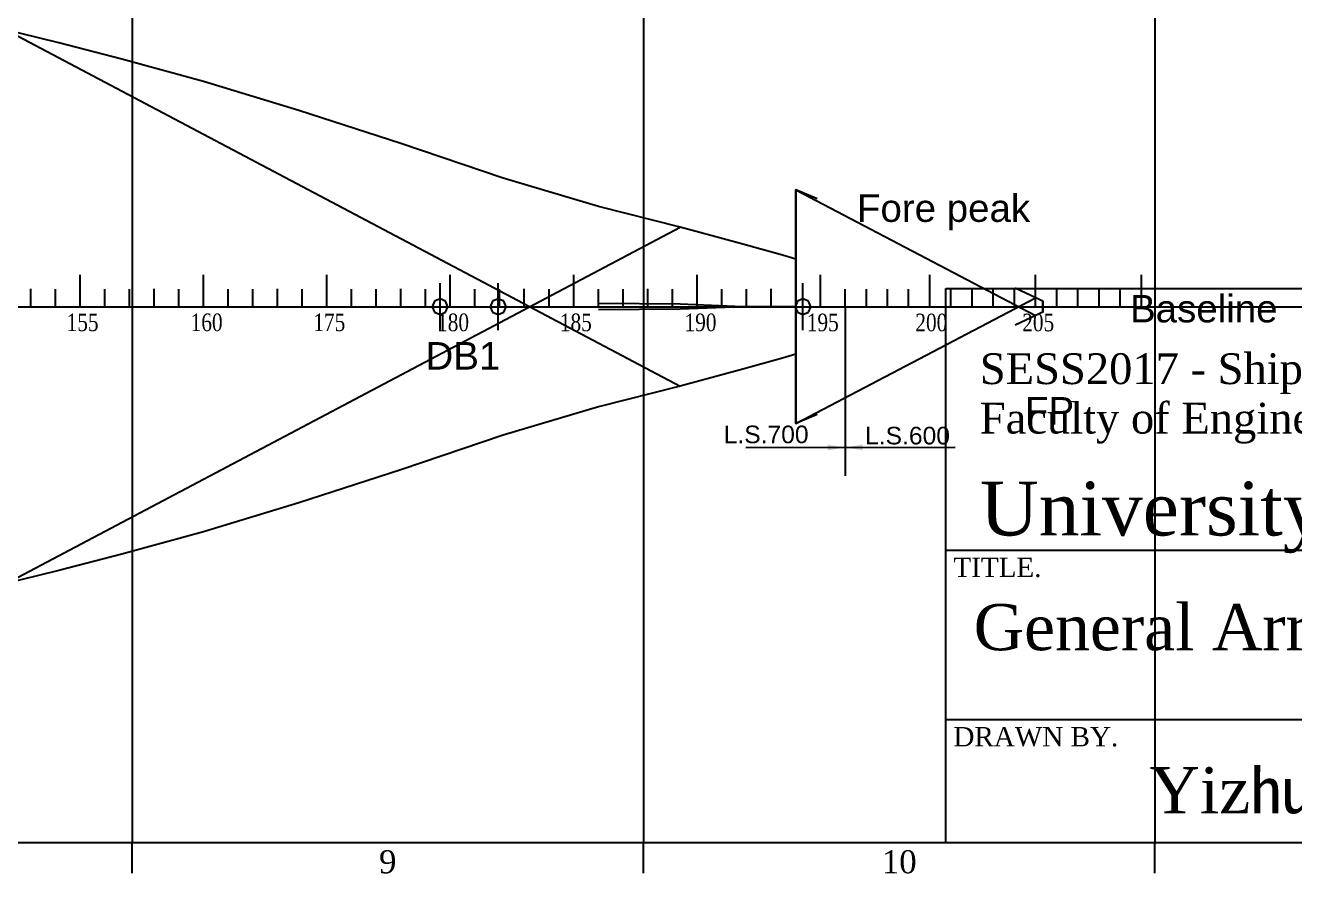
# Model space of a CAD drawing. Header units: millimetres. Extents: x -4 to 3776, y -4 to 4079.
# Drawn here: x 565.1 to 745.1, y -4.4 to 116 of the extents above; entities that cross this region are included whole.
import ezdxf
from ezdxf import colors
from ezdxf.entities.mleader import LeaderData, LeaderLine
from ezdxf.math import Vec2, Vec3

# ---------------------------------------------------------------- set-up
doc = ezdxf.new("R2010")
doc.units = ezdxf.units.MM
doc.linetypes.add('ACAD_ISO04W100', pattern=[30, 24, -3, 0, -3])
for name, color, linetype in [('BK_kedu', 255, 'Continuous'), ('DB1', 7, 'Continuous'), ('FOREPEAK', 7, 'Continuous'), ('ROTATEDREFERENCEFRAME', 7, 'Continuous')]:
    doc.layers.add(name, color=color, linetype=linetype)
for name, color, linetype, true_color in [('Sheet$BORDER', 7, 'Continuous', 0x000000), ('Sheet$GRID', 254, 'Continuous', 0xbebebe), ('Sheet$TITLE_BLOCK', 7, 'Continuous', 0x000000)]:
    doc.layers.add(name, color=color, linetype=linetype, true_color=true_color)
doc.layers.add('刻度', color=3, linetype='ACAD_ISO04W100', lineweight=13)
doc.styles.add('ROMANC', font='ROMANC.shx', dxfattribs={"width": 0.8, "bigfont": 'HZDX.shx'})
doc.styles.get("Standard").update_dxf_attribs({"font": 'arial.ttf'})
doc.dimstyles.new('ISO-25', dxfattribs={"dimtxt": 2.5, "dimasz": 2.5, "dimexe": 1.25, "dimexo": 0.625, "dimtad": 1, "dimtxsty": 'Standard', "dimcen": 2.5, "dimadec": 0, "dimazin": 0, "dimtfac": 1, "dimtmove": 0, "dimatfit": 3, "dimfxl": 1, "dimarcsym": 0})

# ---------------------------------------------------------------- blocks, each defined once
blk = doc.blocks.new('BK_0.7')
at = {"color": 4, "lineweight": 25}
for p, q in [((0, 0), (0, 4.41)), ((17.5, 0), (17.5, 4.5)), ((3.5, 0), (3.5, 2.5)), ((7, 0), (7, 2.5)), ((10.5, 0), (10.5, 2.51)), ((14, 0), (14, 2.5)), ((0, 0), (3.5, 0)), ((3.5, 0), (7, 0)), ((7, 0), (10.5, 0)), ((10.5, 0), (14, 0)), ((14, 0), (17.5, 0))]:
    blk.add_line(p, q, dxfattribs=at)
blk = doc.blocks.new('*U491')
at = {"layer": '刻度', "color": 4, "lineweight": 25}
blk.add_blockref('BK_0.7', (-8.75, -2.25), dxfattribs=at)
blk = doc.blocks.new('*U492')
at = {"layer": '刻度', "color": 0, "linetype": 'ByBlock', "lineweight": -2, "transparency": 16777216}
for p in [(455, 0), (472.5, 0), (490, 0), (507.5, 0), (525, 0), (542.5, 0), (560, 0)]:
    blk.add_blockref('*U491', p, dxfattribs=at)
blk = doc.blocks.new('BK_0.6')
at = {"color": 4, "lineweight": 25}
for p, q in [((0, 0), (0, 4.5)), ((15, 0), (15, 4.5)), ((3, 0), (3, 2.5)), ((6, 0), (6, 2.5)), ((9, 0), (9, 2.5)), ((12, 0), (12, 2.5)), ((0, 0), (3, 0)), ((3, 0), (6, 0)), ((6, 0), (9, 0)), ((9, 0), (12, 0)), ((12, 0), (15, 0))]:
    blk.add_line(p, q, dxfattribs=at)

msp = doc.modelspace()

# ---------------------------------------------------------------- linework, layer by layer
at = {"layer": 'DB1', "color": 4}
for p, q in [((562.372, 115.339), (657.97, 64.759)), ((562.372, 36.754), (657.97, 87.333)), ((623.919, 72.699), (623.919, 79.394)), ((632.163, 72.699), (632.163, 79.394)), ((620.572, 76.046), (627.266, 76.046)), ((623.13, 76.835), (622.803, 76.046)), ((622.803, 76.046), (623.13, 75.257)), ((623.919, 77.162), (623.13, 76.835)), ((624.708, 76.835), (623.919, 77.162)), ((625.035, 76.046), (624.708, 76.835)), ((624.708, 75.257), (625.035, 76.046)), ((628.816, 76.046), (635.511, 76.046)), ((631.374, 76.835), (631.048, 76.046)), ((631.048, 76.046), (631.374, 75.257)), ((632.163, 77.162), (631.374, 76.835)), ((632.952, 76.835), (632.163, 77.162)), ((633.279, 76.046), (632.952, 76.835)), ((632.952, 75.257), (633.279, 76.046)), ((623.13, 75.257), (623.919, 74.931)), ((623.919, 74.931), (624.708, 75.257)), ((631.374, 75.257), (632.163, 74.931)), ((632.163, 74.931), (632.952, 75.257))]:
    msp.add_line(p, q, dxfattribs=at)
for points in [[(674.372, 82.775), (672.464, 83.347), (666.87, 84.929), (657.97, 87.333), (646.372, 90.243), (632.866, 94.272), (618.372, 99.186), (603.878, 103.886), (590.372, 107.976), (578.774, 111.166), (569.875, 113.472), (564.28, 114.861), (562.372, 115.339)], [(674.372, 69.616), (674.372, 69.318), (674.372, 76.046), (674.372, 82.775), (674.372, 82.476), (674.372, 81.631), (674.372, 80.686), (674.372, 79.648), (674.372, 78.573), (674.372, 77.554), (674.372, 77.334), (674.372, 76.665), (674.372, 76.046), (674.372, 76.046), (674.372, 75.427), (674.372, 74.759), (674.372, 74.539), (674.372, 73.519), (674.372, 72.445), (674.372, 71.407), (674.372, 70.462), (674.372, 69.616)], [(674.372, 69.939), (674.372, 69.48), (674.372, 76.046), (674.372, 82.612), (674.372, 82.153), (674.372, 81.316), (674.372, 80.401), (674.372, 79.415), (674.372, 78.409), (674.372, 78.234), (674.372, 77.444), (674.372, 76.626), (674.372, 76.216), (674.372, 76.046), (674.372, 76.046), (674.372, 75.877), (674.372, 75.466), (674.372, 74.649), (674.372, 73.859), (674.372, 73.683), (674.372, 72.678), (674.372, 71.692), (674.372, 70.776), (674.372, 69.939)], [(632.496, 76.046), (646.122, 76.046), (657.824, 76.046), (666.803, 76.046), (672.447, 76.046), (674.372, 76.046)], [(674.372, 76.046), (672.464, 76.046), (666.87, 76.046), (657.97, 76.386), (646.372, 76.475)], [(666.87, 76.046), (657.97, 75.706), (646.372, 75.618)], [(674.372, 69.318), (672.464, 68.745), (666.87, 67.164), (657.97, 64.759), (646.372, 61.849), (632.866, 57.821), (618.372, 52.906), (603.878, 48.207), (590.372, 44.117), (578.774, 40.926), (569.875, 38.621), (564.28, 37.232), (562.372, 36.754)]]:
    msp.add_lwpolyline(points, dxfattribs=at)
at = {"layer": 'FOREPEAK', "color": 4}
for p, q in [((674.372, 92.622), (708.372, 74.791)), ((675.377, 72.699), (675.377, 79.394)), ((672.03, 76.046), (678.724, 76.046)), ((672.03, 76.046), (678.724, 76.046)), ((674.588, 76.835), (674.261, 76.046)), ((674.261, 76.046), (674.588, 75.257)), ((674.372, 59.471), (708.372, 77.301)), ((675.377, 77.162), (674.588, 76.835)), ((676.166, 76.835), (675.377, 77.162)), ((676.493, 76.046), (676.166, 76.835)), ((676.166, 75.257), (676.493, 76.046)), ((674.588, 75.257), (675.377, 74.931)), ((675.377, 74.931), (676.166, 75.257))]:
    msp.add_line(p, q, dxfattribs=at)
for points in [[(677.386, 91.361), (674.372, 92.622)], [(674.372, 59.749), (674.372, 59.471), (674.372, 76.046), (674.372, 92.622), (674.372, 92.343), (674.372, 91.726), (674.372, 91.156), (674.372, 90.612), (674.372, 90.097), (674.372, 89.616), (674.372, 89.174), (674.372, 88.774), (674.372, 88.41), (674.372, 88.072), (674.372, 87.753), (674.372, 87.441), (674.372, 87.129), (674.372, 86.807), (674.372, 86.466), (674.372, 86.096), (674.372, 85.691), (674.372, 85.242), (674.372, 84.744), (674.372, 84.193), (674.372, 83.584), (674.372, 82.996), (674.372, 82.911), (674.372, 82.153), (674.372, 81.316), (674.372, 80.401), (674.372, 79.415), (674.372, 78.409), (674.372, 78.234), (674.372, 77.444), (674.372, 76.626), (674.372, 76.216), (674.372, 76.046), (674.372, 76.046), (674.372, 75.877), (674.372, 75.466), (674.372, 74.649), (674.372, 73.859), (674.372, 73.683), (674.372, 72.678), (674.372, 71.692), (674.372, 70.776), (674.372, 69.939), (674.372, 69.181), (674.372, 69.097), (674.372, 68.509), (674.372, 67.9), (674.372, 67.348), (674.372, 66.851), (674.372, 66.402), (674.372, 65.996), (674.372, 65.627), (674.372, 65.286), (674.372, 64.964), (674.372, 64.651), (674.372, 64.34), (674.372, 64.02), (674.372, 63.683), (674.372, 63.319), (674.372, 62.919), (674.372, 62.477), (674.372, 61.996), (674.372, 61.481), (674.372, 60.936), (674.372, 60.366), (674.372, 59.749)], [(709.399, 76.81), (709.07, 76.968), (709.053, 76.976), (708.702, 77.144), (708.372, 77.301), (708.005, 77.477), (707.675, 77.635), (705.485, 78.683)], [(674.372, 76.046), (677.386, 76.046)], [(674.372, 76.046), (677.386, 76.046)], [(707.675, 76.046), (708.005, 76.046), (708.372, 76.046), (708.702, 76.046), (709.053, 76.046), (709.07, 76.046), (709.399, 76.046)], [(709.399, 75.342), (709.399, 75.283), (709.399, 76.046), (709.399, 76.81), (709.399, 76.751), (709.399, 76.569), (709.399, 76.399), (709.399, 76.239), (709.399, 76.088), (709.399, 76.046), (709.399, 76.005), (709.399, 75.854), (709.399, 75.693), (709.399, 75.524), (709.399, 75.342)], [(709.399, 75.283), (709.07, 75.125), (709.053, 75.117), (708.702, 74.949), (708.372, 74.791), (708.005, 74.615), (707.675, 74.457), (705.485, 73.409)], [(677.386, 60.732), (674.372, 59.471)]]:
    msp.add_lwpolyline(points, dxfattribs=at)
at = {"layer": 'ROTATEDREFERENCEFRAME', "color": 255}
msp.add_line((39.495, 76.046), (709.495, 76.046), dxfattribs=at)
at = {"layer": 'Sheet$BORDER', "color": 6, "true_color": 0xff00ff}
for p, q in [((-4.361, 0.013), (874.726, 0.013)), ((580.241, -4.355), (580.241, 0.013)), ((652.77, -4.355), (652.77, 0.013)), ((725.3, -4.355), (725.3, 0.013))]:
    msp.add_line(p, q, dxfattribs=at)
at = {"layer": 'Sheet$GRID'}
for points in [[(580.241, 608.276), (580.241, 0.013)], [(652.77, 608.276), (652.77, 0.013)], [(725.3, 608.276), (725.3, 0.013)], [(0.007, 76.046), (870.358, 76.046)]]:
    msp.add_lwpolyline(points, dxfattribs=at)
at = {"layer": 'Sheet$TITLE_BLOCK', "color": 6, "true_color": 0xff00ff}
for p, q in [((695.633, 78.639), (870.358, 78.639)), ((695.633, 0.013), (695.633, 78.639)), ((695.633, 41.51), (870.358, 41.51)), ((695.633, 17.485), (870.358, 17.485))]:
    msp.add_line(p, q, dxfattribs=at)
at = {"layer": '刻度', "color": 4, "lineweight": 25}
for p, q in [((693.372, 76.047), (693.372, 80.547)), ((681.372, 76.047), (681.372, 78.547)), ((684.372, 76.047), (684.372, 78.547)), ((687.372, 76.047), (687.372, 78.547)), ((690.372, 76.047), (690.372, 78.547)), ((677.872, 76.047), (681.372, 76.047)), ((681.372, 76.047), (681.372, 51.028)), ((681.372, 76.047), (684.372, 76.047)), ((684.372, 76.047), (687.372, 76.047)), ((687.372, 76.047), (690.372, 76.047)), ((690.372, 76.047), (693.372, 76.047))]:
    msp.add_line(p, q, dxfattribs=at)

# ---------------------------------------------------------------- block references
for name, p in [('*U492', (109.122, 78.297)), ('BK_0.6', (693.372, 76.047)), ('BK_0.6', (708.372, 76.047))]:
    msp.add_blockref(name, p, dxfattribs=at)

# ---------------------------------------------------------------- texts
at = {"layer": 'DB1', "color": 4}
msp.add_text('DB1', height=3.9042, dxfattribs=at).set_placement((621.863, 67.12))
at = {"layer": 'FOREPEAK', "color": 4}
msp.add_text('Fore peak', height=3.9042, dxfattribs=at).set_placement((683.043, 88.075))
at = {"layer": 'ROTATEDREFERENCEFRAME', "color": 255}
for s, p in [('Baseline', (721.765, 73.815)), ('FP', (706.866, 59.314))]:
    msp.add_text(s, height=3.9042, dxfattribs=at).set_placement(p)
at = {"layer": 'Sheet$BORDER', "char_height": 3.2761, "attachment_point": 2, "line_spacing_factor": 0.963855}
for s, insert, width in [('\\fTimes New Roman;9', (616.506, -1.079), 5.3317), ('\\fTimes New Roman;10', (689.035, -1.079), 7.43012)]:
    msp.add_mtext(s, dxfattribs=dict(at, insert=insert, width=width))
at = {"layer": 'Sheet$TITLE_BLOCK', "line_spacing_factor": 0.963855}
for s, insert, char_height, width, attachment_point in [('\\fTimes New Roman;SESS2017 - Ship Design and Economics\\PFaculty of Engineering and the Environment', (700.459, 56.605), 4.36814, 120.395, 7), ('\\fTimes New Roman;University of Southampton', (700.48, 51.225), 7.64424, 131.35103, 1), ('\\fTimes New Roman;General Arrangement', (742.59, 29.498), 6.55221, 90.96004, 5), ('{\\fTimes New Roman|b0|i0|c0|p18;Yiz\\fSimSun|b0|i0|c134|p2;hu Wang}', (747.268, 6.356), 6.55221, 90.96004, 5)]:
    msp.add_mtext(s, dxfattribs=dict(at, insert=insert, char_height=char_height, width=width, attachment_point=attachment_point))
at = {"layer": 'Sheet$TITLE_BLOCK', "color": 7, "true_color": 0xffffff, "char_height": 2.73009, "attachment_point": 1, "line_spacing_factor": 0.963855}
for s, insert, width in [('\\fTimes New Roman;TITLE.', (696.725, 40.418), 14.64968), ('\\fTimes New Roman;DRAWN BY.', (696.725, 16.393), 25.4808)]:
    msp.add_mtext(s, dxfattribs=dict(at, insert=insert, width=width))
at = {"layer": '刻度', "color": 4, "lineweight": 25, "char_height": 2.5, "attachment_point": 1, "style": 'ROMANC'}
for s, width, insert in [('{\\fTimes New Roman|b0|i0|c0|p18;155}', 3.91495, (570.966, 75.076)), ('{\\fTimes New Roman|b0|i0|c0|p18;160}', 3.75319, (588.553, 75.076)), ('{\\fTimes New Roman|b0|i0|c0|p18;175}', 3.91495, (605.949, 75.076)), ('{\\fTimes New Roman|b0|i0|c0|p18;180}', 3.91495, (623.502, 75.069)), ('{\\fTimes New Roman|b0|i0|c0|p18;185}', 3.91495, (640.912, 75.069)), ('{\\fTimes New Roman|b0|i0|c0|p18;190}', 3.91495, (658.588, 75.069)), ('{\\fTimes New Roman|b0|i0|c0|p18;195}', 3.91495, (675.927, 75.062)), ('{\\fTimes New Roman|b0|i0|c0|p18;200}', 2.5, (691.321, 75.054)), ('{\\fTimes New Roman|b0|i0|c0|p18;205}', 3.91495, (706.48, 75.054))]:
    msp.add_mtext_dynamic_manual_height_columns(s, width=width, gutter_width=15, heights=[2.449], dxfattribs=dict(at, insert=insert))
at = {"layer": '刻度', "color": 4, "lineweight": 25, "char_height": 2.5}
for s, insert, width, attachment_point in [('L.S.700', (676.182, 56.636, -10.409), 5.45865, 9), ('L.S.600', (684.194, 59.001), 3.47266, 1)]:
    msp.add_mtext(s, dxfattribs=dict(at, insert=insert, width=width, attachment_point=attachment_point))

# ---------------------------------------------------------------- leaders
at = {"layer": 'BK_kedu'}
ml = msp.add_multileader_mtext('Standard', dxfattribs=at)
ml.set_content('', color=256)
ml.set_leader_properties()
ml.build(insert=Vec2(0, 0))
ml.multileader.update_dxf_attribs({"text_right_attachment_type": 6, "dogleg_length": 0.36, "arrow_head_size": 0.18})
ctx = ml.context
ctx.base_point, ctx.char_height, ctx.arrow_head_size, ctx.landing_gap_size, ctx.plane_origin = Vec3(3775.999, 4079.328), 0.18, 0.18, 0.09, Vec3(3774.639, 4079.328)
ctx.right_attachment = 6
notes = []
notes.append((ctx, [(0, (0, 0, 0), (0, 0), (1, 0), 1, [])]))
ctx.mtext.insert, ctx.mtext.flow_direction = Vec3(3776.089, 4079.418), 5
at = {"layer": '刻度', "color": 4, "lineweight": 25, "annotation_type": 0, "has_hookline": 1, "text_width": 11.617}
for points, hookline_direction in [([(681.372, 56.07), (667.271, 56.027)], 1), ([(681.372, 56.07), (696.983, 56.119)], 0)]:
    msp.add_leader(points, dimstyle='ISO-25', override={"dimgap": 0.625, "dimtad": 0}, dxfattribs=dict(at, hookline_direction=hookline_direction))
for ctx, leaders in notes:
    for number, flags, end, landing, length, lines in leaders:
        leader = LeaderData()
        leader.index, (leader.has_last_leader_line, leader.has_dogleg_vector, leader.attachment_direction) = number, flags
        leader.last_leader_point, leader.dogleg_vector, leader.dogleg_length = Vec3(end), Vec3(landing), length
        for number, points, colour, breaks in lines:
            line = LeaderLine()
            line.index, line.vertices, line.color, line.breaks = number, Vec3.list(points), colors.encode_raw_color(colour), breaks
            leader.lines.append(line)
        ctx.leaders.append(leader)

doc.saveas('drawing.dxf')
